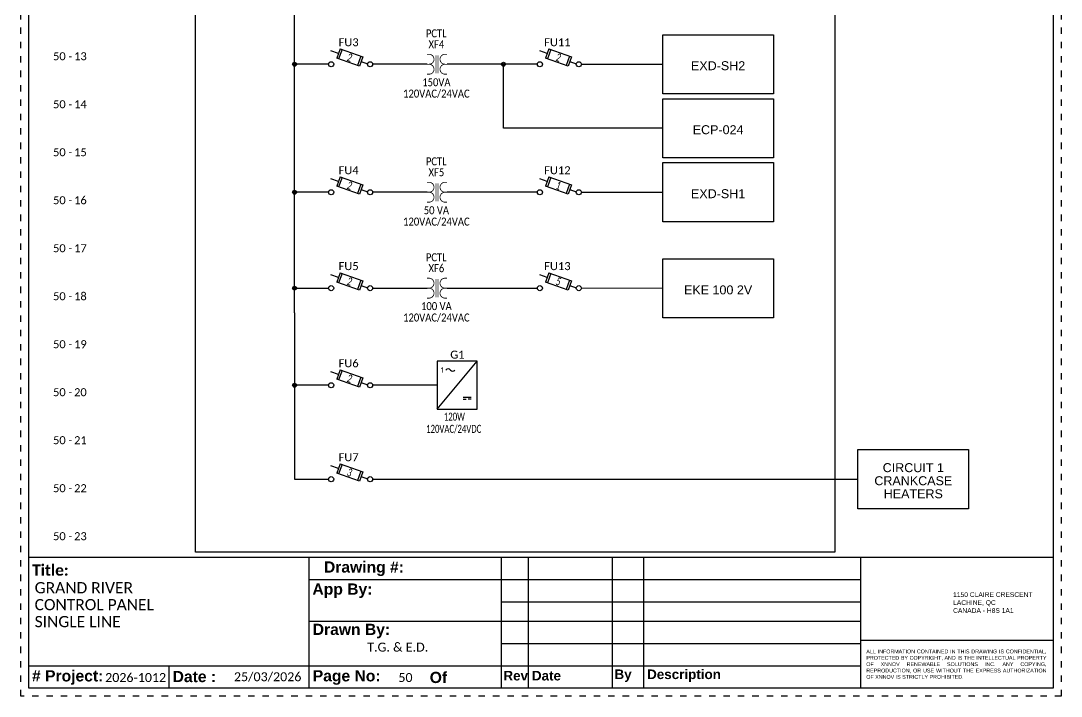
# Model space of a CAD drawing. Header units: inches. Extents: x -0.1 to 16.1, y -0.1 to 21.1.
# Drawn here: x -0.13 to 16.12, y -0.13 to 10.43 of the extents above; entities that cross this region are included whole.
import ezdxf
from ezdxf.enums import TextEntityAlignment as Align

# ---------------------------------------------------------------- set-up
doc = ezdxf.new("R2010")
doc.units = ezdxf.units.IN
doc.header["$MEASUREMENT"] = 0
doc.linetypes.add('DOT2', pattern=[0.125, 0, -0.125])
for name, color, linetype in [('DESC', 150, 'Continuous'), ('LOC', 8, 'Continuous'), ('MISC', 7, 'Continuous'), ('SYMS', 7, 'Continuous'), ('TAGFIXED', 7, 'Continuous'), ('WIRES', 7, 'Continuous')]:
    doc.layers.add(name, color=color, linetype=linetype)
doc.layers.add('TITLEBLOCK_FRAME', color=7, linetype='DOT2', plot=False)
doc.styles.get("Standard").update_dxf_attribs({"font": 'arial.ttf'})
doc.styles.add('WD', font='calibri.ttf')
doc.styles.add('WD_IEC', font='isocp2.shx', dxfattribs={"width": 0.9, "height": 4})

# ---------------------------------------------------------------- blocks, each defined once
blk = doc.blocks.new('WDDOT')
for radius in [0.03, 0.0187, 0.00929]:
    blk.add_circle((0, 0), radius)
blk = doc.blocks.new('HDS11FL')
for p, q in [((-0.19, 0.168), (-0.307, 0.21)), ((-0.163, 0.241), (-0.216, 0.094)), ((-0.134, 0.231), (-0.187, 0.084)), ((-0.163, 0.241), (0.19, 0.116)), ((0.137, -0.032), (-0.216, 0.094)), ((0.16, 0.126), (0.108, -0.021)), ((0.19, 0.116), (0.137, -0.032)), ((0.164, 0.042), (0.264, 0.006))]:
    blk.add_line(p, q)
at = {"linetype": 'Continuous'}
for centre in [(-0.304, 0), (0.304, 0)]:
    blk.add_circle(centre, 0.04, dxfattribs=at)
at = {"style": 'WD', "width": 0.7}
for tag, p in [('INST', (-0.031, 0.607)), ('LOC', (-0.031, 0.438))]:
    blk.add_attdef(tag, text='', height=0.125, dxfattribs=at).set_placement(p, align=Align.CENTER)
at = {"style": 'WD'}
blk.add_attdef('TAG1', text='', height=0.125, dxfattribs=at).set_placement((-0.031, 0.281), align=Align.CENTER)
for tag, p in [('X2LINK', (0, 0.406)), ('X8LINK', (0, -0.109))]:
    blk.add_attdef(tag, p, '', height=0.01, dxfattribs=at)
at = {"style": 'WD', "width": 0.7}
blk.add_attdef('RATING1', text='', height=0.125, rotation=340.3798, dxfattribs=at).set_placement((-0.013, 0.105), align=Align.MIDDLE_CENTER)
at = {"linetype": 'Continuous', "style": 'WD', "flags": 9}
for tag, p in [('ASSYCODE', (0.126, 0.206)), ('MFG', (0.126, 0.228)), ('CAT', (0.126, 0.247))]:
    blk.add_attdef(tag, text='', height=0.01, dxfattribs=at).set_placement(p, align=Align.CENTER)
at = {"style": 'WD'}
for tag, p, height, flags in [('CONTACT', (0.098, 0.187), 0.01, 9), ('FAMILY', (0.098, 0.264), 0.01, 9), ('X4TERM01', (-0.344, 0), 0.0125, 1), ('X1TERM02', (0.344, 0), 0.0125, 1)]:
    blk.add_attdef(tag, p, '', height=height, dxfattribs=dict(at, flags=flags))
at = {"linetype": 'Continuous', "style": 'WD', "flags": 8}
blk.add_attdef('TERM01', text='', height=0.125, dxfattribs=at).set_placement((-0.406, -0.031), align=Align.TOP_RIGHT)
blk.add_attdef('TERM02', text='', height=0.125, dxfattribs=at).set_placement((0.406, -0.031), align=Align.TOP_LEFT)
blk = doc.blocks.new('HPW1_1PH')
for p, q in [((0, -0.625), (0.625, 0.125)), ((0.407, -0.437), (0.532, -0.437)), ((0.407, -0.469), (0.454, -0.469)), ((0.532, -0.469), (0.485, -0.469))]:
    blk.add_line(p, q)
blk.add_lwpolyline([(0.625, 0.125), (0, 0.125), (0, -0.625), (0.625, -0.625)], close=True)
for centre, start, end in [((0.175, -0.039), 36.8699, 143.1301), ((0.245, 0.014), 216.8699, 323.1301)]:
    blk.add_arc(centre, 0.0438, start, end)
at = {"style": 'WD_IEC'}
blk.add_text('1', height=0.084, dxfattribs=at).set_placement((0.105, -0.012), align=Align.MIDDLE_RIGHT)
at = {"style": 'WD', "width": 0.7}
for tag, p in [('INST', (-0.284, 0.794)), ('LOC', (-0.284, 0.624)), ('RATING1', (-0.284, 0.285)), ('XREF', (-0.284, -0.691)), ('DESC1', (-0.284, -0.847)), ('DESC2', (-0.284, -1.003)), ('DESC3', (-0.284, -1.158))]:
    blk.add_attdef(tag, text='', height=0.125, dxfattribs=at).set_placement(p, align=Align.CENTER)
at = {"style": 'WD'}
blk.add_attdef('TAG1', text='', height=0.125, dxfattribs=at).set_placement((-0.284, 0.455), align=Align.CENTER)
at = {"linetype": 'Continuous', "style": 'WD', "flags": 8}
for tag, p in [('TERM01', (-0.04, 0.04)), ('TERM04', (1.352, -0.085)), ('TERM02', (-0.04, -0.21)), ('TERM05', (1.352, -0.335)), ('TERM03', (-0.04, -0.46))]:
    blk.add_attdef(tag, text='', height=0.125, dxfattribs=at).set_placement(p, align=Align.RIGHT)
at = {"linetype": 'Continuous', "style": 'WD', "flags": 9}
for tag, p in [('MFG', (0.887, 0.257)), ('CAT', (0.889, 0.277)), ('ASSYCODE', (0.887, -0.564))]:
    blk.add_attdef(tag, text='', height=0.01, dxfattribs=at).set_placement(p, align=Align.CENTER)
at = {"style": 'WD'}
for tag, p, height, flags in [('X4TERM01', (0, 0), 0.0125, 1), ('X1TERM04', (0.625, -0.125), 0.0125, 1), ('X4TERM02', (0, -0.25), 0.0125, 1), ('X4TERM03', (0, -0.5), 0.0125, 1), ('X1TERM05', (0.625, -0.375), 0.0125, 1), ('FAMILY', (0.862, -0.483), 0.01, 9)]:
    blk.add_attdef(tag, p, '', height=height, dxfattribs=dict(at, flags=flags))
blk = doc.blocks.new('HXF1T1_1-')
at = {"const_width": 0.0125}
for points in [[(-0.156, 0.156), (-0.125, 0.156)], [(0.156, 0.156), (0.125, 0.156)], [(-0.016, -0.141), (-0.016, 0.141)], [(0.016, -0.141), (0.016, 0.141)], [(-0.156, -0.156), (-0.125, -0.156)], [(0.156, -0.156), (0.125, -0.156)]]:
    blk.add_lwpolyline(points, dxfattribs=at)
for points in [[(-0.156, 0, 0.0125, 0.0125, 0), (-0.126, 0, 0.0125, 0.0125, 1.005682), (-0.125, 0.156, 0, 0, 0)], [(0.156, 0, 0.0125, 0.0125, 0), (0.124, 0, 0.0125, 0.0125, 0.994377), (0.125, -0.156, 0, 0, 0)]]:
    blk.add_lwpolyline(points, format="xyseb")
for points in [[(-0.125, -0.156, 1.000009), (-0.125, 0)], [(0.125, 0.156, 1.000009), (0.125, 0)]]:
    blk.add_lwpolyline(points, format="xyb", dxfattribs=at)
at = {"style": 'WD', "width": 0.85}
for tag, p in [('INST', (-0.012, 0.592)), ('LOC', (-0.012, 0.42)), ('TAG1', (-0.01, 0.25)), ('RATING1', (-0.01, -0.344)), ('RATING2', (-0.01, -0.516)), ('DESC1', (-0.01, -0.687)), ('DESC2', (-0.01, -0.859)), ('DESC3', (-0.01, -1.031))]:
    blk.add_attdef(tag, text='', height=0.125, dxfattribs=at).set_placement(p, align=Align.CENTER)
at = {"style": 'WD'}
for tag, p in [('X2LINK', (0, 0.156)), ('X8LINK', (0, -0.172))]:
    blk.add_attdef(tag, p, '', height=0.01, dxfattribs=at)
at = {"style": 'WD', "flags": 9}
blk.add_attdef('WDTYPE', text='', height=0.01, dxfattribs=at).set_placement((-0.221, 0.075), align=Align.RIGHT)
at = {"color": 7, "style": 'WD', "flags": 1}
for tag, p in [('X4TERM01', (-0.156, 0)), ('X1TERM02', (0.156, 0))]:
    blk.add_attdef(tag, p, '', height=0.0125, dxfattribs=at)
at = {"linetype": 'Continuous', "style": 'WD', "flags": 9}
for tag, p in [('ASSYCODE', (0.219, 0.062)), ('MFG', (0.228, 0.089)), ('CAT', (0.23, 0.108))]:
    blk.add_attdef(tag, text='', height=0.01, dxfattribs=at).set_placement(p, align=Align.CENTER)
at = {"style": 'WD', "flags": 9}
for tag, p in [('FAMILY', (0.206, 0.131)), ('CONTACT', (0.206, 0.04))]:
    blk.add_attdef(tag, p, '', height=0.01, dxfattribs=at)
at = {"linetype": 'Continuous', "style": 'WD', "flags": 8}
blk.add_attdef('TERM01', text='', height=0.125, dxfattribs=at).set_placement((-0.229, -0.031), align=Align.TOP_RIGHT)
blk.add_attdef('TERM02', text='', height=0.125, dxfattribs=at).set_placement((0.208, -0.031), align=Align.TOP_LEFT)
blk = doc.blocks.new('*U17')
at = {"color": 5}
for p, q in [((0, 0), (0, 21)), ((16, 21), (16, 0)), ((0, 2.05), (16, 2.05)), ((4.372, 2.05), (4.372, 0)), ((7.376, 2.05), (7.376, 0)), ((7.8, 2.05), (7.8, 0)), ((9.113, 2.05), (9.113, 0)), ((9.599, 2.05), (9.599, 0)), ((9.599, 2.05), (9.599, 0)), ((12.992, 2.05), (12.992, 0)), ((4.372, 1.7), (12.992, 1.7)), ((7.376, 1.35), (12.992, 1.35)), ((4.372, 1.05), (12.992, 1.05)), ((7.376, 0.7), (12.992, 0.7)), ((12.992, 0.75), (16, 0.75)), ((0, 0.35), (12.992, 0.35)), ((2.186, 0.35), (2.186, 0)), ((16, 0), (0, 0))]:
    blk.add_line(p, q, dxfattribs=at)
at = {"layer": 'TITLEBLOCK_FRAME'}
blk.add_lwpolyline([(-0.125, 21.125), (16.125, 21.125), (16.125, -0.125), (-0.125, -0.125)], close=True, dxfattribs=at)
blk.add_lwpolyline([(-0.125, 21.125), (16.125, 21.125), (16.125, -0.125), (-0.125, -0.125)], close=True, dxfattribs=at)
at = {"color": 7, "char_height": 0.175, "style": 'WD'}
for s, width, gutter_width, heights, insert, attachment_point in [('\\pxi-3,l4,t4;{\\fArial|b1|i0|c0|p34;Drawing #:}', 2.99404, 4.083, [-0.229], (4.435, 1.867), 4), ('{\\fCalibri|b1|i0|c0|p34;Title:}', 4.49877, 1.75, [-0.19], (0.052, 1.933), 1), ('{\\fArial|b1|i0|c0|p34;App By:}', 4.49661, 1.749, [-0.226], (4.43, 1.523), 4), ('{\\fArial|b1|i0|c0|p34;Drawn By:}', 2.16756, 1.749, [0.131], (4.435, 0.893), 4), ('{\\fArial|b1|i0|c0|p34;# Project:}', 1.25184, 1.749, [-0.229], (0.05, 0.167), 4), ('{\\fArial|b1|i0|c0|p34;Date :}', 2.18747, 1.749, [-0.178], (2.246, 0.181), 4), ('{\\fArial|b1|i0|c0|p34;Page No:}', 4.49661, 1.749, [-0.226], (4.435, 0.167), 4), ('{\\fArial|b1|i0|c0|p34;Of}', 4.49661, 1.749, [-0.181], (6.262, 0.167), 4)]:
    blk.add_mtext_dynamic_manual_height_columns(s, width=width, gutter_width=gutter_width, heights=heights, dxfattribs=dict(at, insert=insert, attachment_point=attachment_point))
for s, width, gutter_width, heights, insert, char_height, attachment_point in [('1150 CLAIRE CRESCENT\\PLACHINE, QC \\PCANADA - H8S 1A1', 1.56147, 0.995, [-0.329], (14.437, 1.5), 0.07464, 1), ('\\pxqj;ALL INFORMATION CONTAINED IN THIS DRAWING IS CONFIDENTIAL, PROTECTED BY COPYRIGHT, AND IS THE INTELLECTUAL PROPERTY OF XNNOV RENEWABLE SOLUTIONS INC. ANY COPYING, REPRODUCTION, OR USE WITHOUT THE EXPRESS AUTHORIZATION OF XNNOV IS STRICTLY PROHIBITED.', 2.80577, 0.597, [-0.464], (13.081, 0.375), 0.059714, 4)]:
    blk.add_mtext_dynamic_manual_height_columns(s, width=width, gutter_width=gutter_width, heights=heights, dxfattribs=dict(insert=insert, char_height=char_height, attachment_point=attachment_point))
at = {"color": 7, "char_height": 0.15, "attachment_point": 4}
for s, width, heights, insert in [('{\\fArial|b1|i0|c0|p34;Rev}', 0.34979, [-0.152], (7.413, 0.195)), ('{\\fArial|b1|i0|c0|p34; Date}', 0.58778, [-0.152], (7.8, 0.195)), ('{\\fArial|b1|i0|c0|p34;By}', 0.36928, [-0.194], (9.148, 0.195)), ('{\\fArial|b1|i0|c0|p34; Description}', 1.60793, [-0.191], (9.599, 0.195))]:
    blk.add_mtext_dynamic_manual_height_columns(s, width=width, gutter_width=1.749, heights=heights, dxfattribs=dict(at, insert=insert))
at = {"color": 7, "style": 'WD', "flags": 4}
for tag, p in [('N5', (7.597, 1.925)), ('N4', (7.597, 1.575)), ('N3', (7.597, 1.225)), ('N2', (7.597, 0.925)), ('N1', (7.597, 0.575)), ('PAGENO', (5.883, 0.167)), ('SHEETMAX', (6.824, 0.157))]:
    blk.add_attdef(tag, text='', height=0.14, dxfattribs=at).set_placement(p, align=Align.MIDDLE_CENTER)
for tag, height, p in [('DATE5', 0.14, (7.854, 1.925)), ('PAR5', 0.14, (9.104, 1.925)), ('DESCRIPTION5', 0.14, (9.661, 1.925)), ('TITLE1', 0.175, (0.091, 1.57)), ('DATE4', 0.14, (7.854, 1.575)), ('PAR4', 0.14, (9.104, 1.575)), ('DESCRIPTION4', 0.14, (9.661, 1.575)), ('TITLE2', 0.175, (0.091, 1.306)), ('AP.PAR', 0.14, (5.526, 1.365)), ('DATE3', 0.14, (7.854, 1.225)), ('PAR3', 0.14, (9.104, 1.225)), ('DESCRIPTION3', 0.14, (9.661, 1.225)), ('TITLE3', 0.175, (0.091, 1.041)), ('DATE2', 0.14, (7.854, 0.925)), ('PAR2', 0.14, (9.104, 0.925)), ('DESCRIPTION2', 0.14, (9.661, 0.925)), ('DESS.PAR', 0.14, (5.286, 0.642)), ('DATE1', 0.14, (7.854, 0.575)), ('PAR1', 0.14, (9.109, 0.575)), ('DESCRIPTION1', 0.14, (9.645, 0.575)), ('PRJCT', 0.14, (1.193, 0.167)), ('DATE', 0.14, (3.204, 0.179))]:
    blk.add_attdef(tag, text='', height=height, dxfattribs=at).set_placement(p, align=Align.MIDDLE_LEFT)

msp = doc.modelspace()

# ---------------------------------------------------------------- linework, layer by layer
at = {"ltscale": 0.5}
for points in [[(2.604, 20.363), (12.587, 20.363), (12.587, 2.125), (2.604, 2.125)], [(9.901, 10.212), (11.631, 10.212), (11.631, 9.288), (9.901, 9.288)], [(9.901, 9.212), (11.631, 9.212), (11.631, 8.288), (9.901, 8.288)], [(9.901, 8.212), (11.631, 8.212), (11.631, 7.288), (9.901, 7.288)], [(9.901, 6.709), (11.631, 6.709), (11.631, 5.785), (9.901, 5.785)], [(12.95, 3.728), (14.679, 3.728), (14.679, 2.803), (12.95, 2.803)]]:
    msp.add_lwpolyline(points, close=True, dxfattribs=at)
at = {"layer": 'WIRES', "ltscale": 0.5}
for p, q in [((4.151, 5.866), (4.151, 19.75)), ((4.683, 9.75), (4.151, 9.75)), ((6.22, 9.75), (5.37, 9.75)), ((7.413, 9.75), (6.533, 9.75)), ((7.413, 8.75), (7.413, 9.75)), ((7.943, 9.75), (7.413, 9.75)), ((8.631, 9.75), (9.901, 9.75)), ((9.901, 8.75), (7.413, 8.75)), ((4.683, 7.75), (4.151, 7.75)), ((6.22, 7.75), (5.37, 7.75)), ((7.943, 7.75), (6.533, 7.75)), ((8.631, 7.75), (9.901, 7.75)), ((4.151, 6.251), (4.683, 6.251)), ((5.37, 6.251), (6.22, 6.251)), ((6.533, 6.251), (7.943, 6.251)), ((9.901, 6.247), (8.631, 6.251)), ((4.151, 5.866), (4.151, 3.266)), ((4.683, 4.734), (4.151, 4.734)), ((6.376, 4.734), (5.37, 4.734)), ((4.151, 3.266), (4.683, 3.266)), ((5.37, 3.266), (12.95, 3.266))]:
    msp.add_line(p, q, dxfattribs=at)

# ---------------------------------------------------------------- block references
at = {"layer": 'SYMS', "ltscale": 0.5}
ref = msp.add_blockref('HXF1T1_1-', (6.376, 9.75), dxfattribs=at)
ref.add_attrib('TAG1F', 'XF4', dxfattribs={"layer": 'TAGFIXED', "height": 0.125, "style": 'WD', "width": 0.85}).set_placement((6.366, 10), align=Align.CENTER)
ref.add_attrib('LOC', 'PCTL', dxfattribs={"layer": 'LOC', "height": 0.125, "style": 'WD', "width": 0.85}).set_placement((6.364, 10.17), align=Align.CENTER)
ref.add_attrib('DESC1', '120VAC/24VAC', dxfattribs={"layer": 'DESC', "height": 0.125, "style": 'WD', "width": 0.85}).set_placement((6.366, 9.229), align=Align.CENTER)
ref.add_attrib('RATING1', '150VA', dxfattribs={"layer": 'MISC', "height": 0.125, "style": 'WD', "width": 0.85}).set_placement((6.366, 9.406), align=Align.CENTER)
ref = msp.add_blockref('HDS11FL', (5.026, 9.75), dxfattribs=at)
ref.add_attrib('RATING1', '2', dxfattribs={"layer": 'MISC', "height": 0.125, "rotation": 340.3798, "style": 'WD', "width": 0.7}).set_placement((5.013, 9.855), align=Align.MIDDLE_CENTER)
ref.add_attrib('TAG1F', 'FU3', dxfattribs={"layer": 'TAGFIXED', "height": 0.125, "style": 'WD'}).set_placement((4.995, 10.031), align=Align.CENTER)
ref = msp.add_blockref('HDS11FL', (8.287, 9.75), dxfattribs=at)
ref.add_attrib('RATING1', '2', dxfattribs={"layer": 'MISC', "height": 0.125, "rotation": 340.3798, "style": 'WD', "width": 0.7}).set_placement((8.274, 9.855), align=Align.MIDDLE_CENTER)
ref.add_attrib('TAG1F', 'FU11', dxfattribs={"layer": 'TAGFIXED', "height": 0.125, "style": 'WD'}).set_placement((8.256, 10.031), align=Align.CENTER)
for p in [(4.151, 9.75), (7.413, 9.75), (4.151, 7.75), (4.151, 6.251), (4.151, 4.734)]:
    msp.add_blockref('WDDOT', p, dxfattribs=at)
ref = msp.add_blockref('HXF1T1_1-', (6.376, 7.75), dxfattribs=at)
ref.add_attrib('TAG1F', 'XF5', dxfattribs={"layer": 'TAGFIXED', "height": 0.125, "style": 'WD', "width": 0.85}).set_placement((6.366, 8), align=Align.CENTER)
ref.add_attrib('LOC', 'PCTL', dxfattribs={"layer": 'LOC', "height": 0.125, "style": 'WD', "width": 0.85}).set_placement((6.364, 8.17), align=Align.CENTER)
ref.add_attrib('DESC1', '120VAC/24VAC', dxfattribs={"layer": 'DESC', "height": 0.125, "style": 'WD', "width": 0.85}).set_placement((6.366, 7.229), align=Align.CENTER)
ref.add_attrib('RATING1', '50 VA', dxfattribs={"layer": 'MISC', "height": 0.125, "style": 'WD', "width": 0.85}).set_placement((6.366, 7.406), align=Align.CENTER)
ref = msp.add_blockref('HDS11FL', (5.026, 7.75), dxfattribs=at)
ref.add_attrib('RATING1', '2', dxfattribs={"layer": 'MISC', "height": 0.125, "rotation": 340.3798, "style": 'WD', "width": 0.7}).set_placement((5.013, 7.855), align=Align.MIDDLE_CENTER)
ref.add_attrib('TAG1F', 'FU4', dxfattribs={"layer": 'TAGFIXED', "height": 0.125, "style": 'WD'}).set_placement((4.995, 8.031), align=Align.CENTER)
ref = msp.add_blockref('HDS11FL', (8.287, 7.75), dxfattribs=at)
ref.add_attrib('RATING1', '1', dxfattribs={"layer": 'MISC', "height": 0.125, "rotation": 340.3798, "style": 'WD', "width": 0.7}).set_placement((8.274, 7.855), align=Align.MIDDLE_CENTER)
ref.add_attrib('TAG1F', 'FU12', dxfattribs={"layer": 'TAGFIXED', "height": 0.125, "style": 'WD'}).set_placement((8.256, 8.031), align=Align.CENTER)
ref = msp.add_blockref('HXF1T1_1-', (6.376, 6.251), dxfattribs=at)
ref.add_attrib('TAG1F', 'XF6', dxfattribs={"layer": 'TAGFIXED', "height": 0.125, "style": 'WD', "width": 0.85}).set_placement((6.366, 6.501), align=Align.CENTER)
ref.add_attrib('LOC', 'PCTL', dxfattribs={"layer": 'LOC', "height": 0.125, "style": 'WD', "width": 0.85}).set_placement((6.364, 6.671), align=Align.CENTER)
ref.add_attrib('DESC1', '120VAC/24VAC', dxfattribs={"layer": 'DESC', "height": 0.125, "style": 'WD', "width": 0.85}).set_placement((6.366, 5.73), align=Align.CENTER)
ref.add_attrib('RATING1', '100 VA', dxfattribs={"layer": 'MISC', "height": 0.125, "style": 'WD', "width": 0.85}).set_placement((6.366, 5.908), align=Align.CENTER)
ref = msp.add_blockref('HDS11FL', (5.026, 6.251), dxfattribs=at)
ref.add_attrib('RATING1', '2', dxfattribs={"layer": 'MISC', "height": 0.125, "rotation": 340.3798, "style": 'WD', "width": 0.7}).set_placement((5.013, 6.356), align=Align.MIDDLE_CENTER)
ref.add_attrib('TAG1F', 'FU5', dxfattribs={"layer": 'TAGFIXED', "height": 0.125, "style": 'WD'}).set_placement((4.995, 6.533), align=Align.CENTER)
ref = msp.add_blockref('HDS11FL', (8.287, 6.251), dxfattribs=at)
ref.add_attrib('RATING1', '5', dxfattribs={"layer": 'MISC', "height": 0.125, "rotation": 340.3798, "style": 'WD', "width": 0.7}).set_placement((8.274, 6.356), align=Align.MIDDLE_CENTER)
ref.add_attrib('TAG1F', 'FU13', dxfattribs={"layer": 'TAGFIXED', "height": 0.125, "style": 'WD'}).set_placement((8.256, 6.533), align=Align.CENTER)
ref = msp.add_blockref('HPW1_1PH', (6.376, 4.984), dxfattribs=at)
ref.add_attrib('TAG1F', 'G1', dxfattribs={"layer": 'TAGFIXED', "height": 0.125, "style": 'WD'}).set_placement((6.694, 5.15), align=Align.CENTER)
ref.add_attrib('DESC1', '120VAC/24VDC', dxfattribs={"layer": 'DESC', "height": 0.125, "style": 'WD', "width": 0.7}).set_placement((6.637, 3.99), align=Align.CENTER)
ref.add_attrib('RATING1', '120W', dxfattribs={"layer": 'MISC', "height": 0.125, "style": 'WD', "width": 0.7}).set_placement((6.647, 4.181), align=Align.CENTER)
ref = msp.add_blockref('HDS11FL', (5.026, 4.734), dxfattribs=at)
ref.add_attrib('RATING1', '2', dxfattribs={"layer": 'MISC', "height": 0.125, "rotation": 340.3798, "style": 'WD', "width": 0.7}).set_placement((5.013, 4.839), align=Align.MIDDLE_CENTER)
ref.add_attrib('TAG1F', 'FU6', dxfattribs={"layer": 'TAGFIXED', "height": 0.125, "style": 'WD'}).set_placement((4.995, 5.015), align=Align.CENTER)
ref = msp.add_blockref('HDS11FL', (5.026, 3.266), dxfattribs=at)
ref.add_attrib('RATING1', '3', dxfattribs={"layer": 'MISC', "height": 0.125, "rotation": 340.3798, "style": 'WD', "width": 0.7}).set_placement((5.013, 3.371), align=Align.MIDDLE_CENTER)
ref.add_attrib('TAG1F', 'FU7', dxfattribs={"layer": 'TAGFIXED', "height": 0.125, "style": 'WD'}).set_placement((4.995, 3.547), align=Align.CENTER)
at = {"layer": 'WIRES', "ltscale": 0.5}
ref = msp.add_blockref('*U17', (0, 0), dxfattribs=at)
ref.add_attrib('PRJCT', '2026-1012', dxfattribs={"layer": '0', "color": 7, "height": 0.14, "style": 'WD'}).set_placement((1.193, 0.167), align=Align.MIDDLE_LEFT)
ref.add_attrib('PAGENO', '50', dxfattribs={"layer": '0', "color": 7, "height": 0.14, "style": 'WD'}).set_placement((5.883, 0.167), align=Align.MIDDLE_CENTER)
ref.add_attrib('DATE', '25/03/2026', dxfattribs={"layer": '0', "color": 7, "height": 0.14, "style": 'WD'}).set_placement((3.204, 0.179), align=Align.MIDDLE_LEFT)
ref.add_attrib('DESS.PAR', 'T.G. & E.D.', dxfattribs={"layer": '0', "color": 7, "height": 0.14, "style": 'WD'}).set_placement((5.286, 0.642), align=Align.MIDDLE_LEFT)
ref.add_attrib('TITLE1', 'GRAND RIVER', dxfattribs={"layer": '0', "color": 7, "height": 0.175, "style": 'WD'}).set_placement((0.091, 1.57), align=Align.MIDDLE_LEFT)
ref.add_attrib('TITLE2', 'CONTROL PANEL ', dxfattribs={"layer": '0', "color": 7, "height": 0.175, "style": 'WD'}).set_placement((0.091, 1.306), align=Align.MIDDLE_LEFT)
ref.add_attrib('TITLE3', 'SINGLE LINE', dxfattribs={"layer": '0', "color": 7, "height": 0.175, "style": 'WD'}).set_placement((0.091, 1.041), align=Align.MIDDLE_LEFT)

# ---------------------------------------------------------------- texts
at = {"ltscale": 0.5, "style": 'WD'}
for p in [(0.576, 9.875), (0.576, 9.125), (0.576, 8.375), (0.576, 7.625), (0.576, 6.875), (0.576, 6.125), (0.576, 5.375), (0.576, 4.625), (0.576, 3.875), (0.576, 3.125), (0.576, 2.375)]:
    msp.add_text('50', height=0.125, dxfattribs=at).set_placement(p, align=Align.MIDDLE_RIGHT)
for s, p in [('13', (0.707, 9.875)), ('14', (0.707, 9.125)), ('15', (0.707, 8.375)), ('16', (0.707, 7.625)), ('17', (0.707, 6.875)), ('18', (0.707, 6.125)), ('19', (0.707, 5.375)), ('20', (0.707, 4.625)), ('21', (0.707, 3.875)), ('22', (0.707, 3.125)), ('23', (0.707, 2.375))]:
    msp.add_text(s, height=0.125, dxfattribs=at).set_placement(p, align=Align.MIDDLE_LEFT)
for p in [(0.648, 9.875), (0.648, 9.125), (0.648, 8.375), (0.648, 7.625), (0.648, 6.875), (0.648, 6.125), (0.648, 5.375), (0.648, 4.625), (0.648, 3.875), (0.648, 3.125), (0.648, 2.375)]:
    msp.add_text('-', height=0.125, dxfattribs=at).set_placement(p, align=Align.MIDDLE)
at = {"ltscale": 0.5, "char_height": 0.14, "attachment_point": 5, "line_spacing_factor": 0.875}
for s, heights, insert in [('EXD-SH2', [-0.145], (10.766, 9.726)), ('ECP-024', [-0.145], (10.766, 8.726)), ('EXD-SH1', [-0.145], (10.766, 7.726)), ('EKE 100 2V', [-0.143], (10.766, 6.223)), ('CIRCUIT 1 \\PCRANKCASE HEATERS', [-0.557], (13.815, 3.241))]:
    msp.add_mtext_dynamic_manual_height_columns(s, width=1.59604, gutter_width=0.5, heights=heights, dxfattribs=dict(at, insert=insert))

doc.saveas('drawing.dxf')
